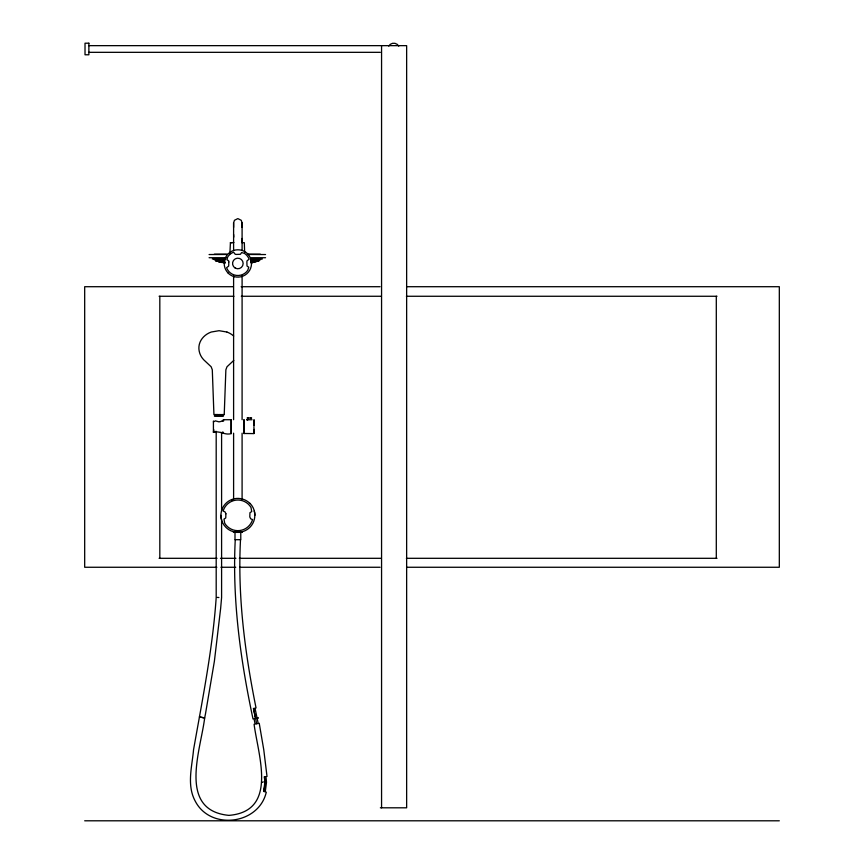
<?xml version="1.0" encoding="UTF-8"?>
<svg xmlns="http://www.w3.org/2000/svg" width="864" height="864" viewBox="0 0 864 864"><rect width="100%" height="100%" fill="white"/><g stroke="black" fill="none" stroke-linecap="round" stroke-linejoin="round"><path stroke-width="1.3" d="M233.604 227.416L233.604 222.847L234.457 220.298L237.848 218.603L241.24 220.298L242.093 222.847L242.093 250.495M242.093 227.416L242.093 222.847M253.735 261.965L253.735 260.161M217.955 414.59L213.926 414.59L212.296 369.792L211.151 366.768L203.645 359.716M223.43 259.211L223.258 262.04L222.923 260.064M217.49 260.798L218.117 261.025L217.836 259.211M253.195 260.237L253.238 262.03L254.081 261.878L254.113 260.064M216.767 259.265L216.724 261.047L216.691 259.211M223.268 262.019C220.882 261.446 224.975 262.969 223.247 260.161M218.138 259.211L218.084 261.047L217.21 260.798M216.313 259.265L215.795 260.906M219.942 260.161L219.899 261.954L218.808 261.781M220.374 261.004C218.041 260.345 222.026 262.04 220.417 259.211M223.614 260.982L223.56 262.786L222.664 262.613M253.606 260.528L253.552 262.343L252.504 262.58M233.863 242.536L230.418 242.698L229.9 253.552L230.44 253.552M241.888 242.698L242.093 238.453M254.178 432.259L254.102 432.875L254.178 429.408L253.908 430.823M263.682 791.413L264.902 782.104A550.357 550.357 0 0 0 264.416 776.768L265.982 776.617L266.468 781.963L264.913 782.104A35.996 35.996 0 0 1 263.682 791.424L265.248 791.834L266.501 782.309L264.913 782.104L264.416 776.768M213.862 429.786L213.419 432.335C219.812 430.337 224.802 435.586 231.271 433.598L231.271 419.72L223.992 419.72L220.946 421.459L218.97 421.848L215.384 420.865L213.419 421.924M254.178 421.049L254.102 420.444L253.908 423.986L254.102 419.926L253.908 425.401M266.296 792.115C258.995 824.407 210.816 830.747 195.404 801.457C186.505 785.387 192.035 766.897 193.547 749.747C202.468 699.235 212.663 648.821 216.194 597.532L216.194 431.384M253.908 420.088L254.178 425.714L254.102 423.176M251.381 262.04C253.616 261.511 249.89 262.796 251.392 260.161M257.915 261.047C259.524 260.269 257.58 262.159 257.872 259.265M233.766 360.418L227.005 366.768L225.871 369.792L224.23 414.59L214.542 414.59M223.992 419.72L222.782 420.541M256.511 259.265L256.554 261.047L257.18 260.906M223.258 432.389L222.372 432.367M254.081 261.878L253.238 262.03L254.221 261.803M255.722 261.695C254.329 261.803 256.057 262.483 254.696 260.161M215.957 431.406L213.419 432.335L213.419 420.995M252.018 419.731L246.704 419.731M259.319 260.755L258.379 261.047M222.437 421.362L223.625 421.038M256.554 261.576L255.571 261.846L255.528 260.053M253.487 708.512A886.853 886.853 0 0 0 255.593 718.481L253.476 708.512L255.02 708.188L258.196 723.438L255.107 724.043L254.048 718.794L255.593 718.481A550.357 550.357 0 0 1 256.662 723.74M250.29 418.144C255.679 417.906 243.011 417.895 248.432 418.144M262.289 782.341L263.304 781.888M222.782 432.648L223.474 432.572M88.873 45.652L406.642 45.652L406.642 807.808L380.365 807.808M88.873 52.326L380.322 52.326M230.396 242.698L232.211 242.698M242.298 242.698L244.328 242.698L244.631 252.353M214.337 254.189L227.232 254.189M247.406 254.189L260.302 254.189M209.088 254.545L226.487 254.47M248.152 254.47L265.55 254.545M209.088 257.72L226.508 257.72M250.625 257.72L265.55 257.72M212.306 258.973L225.601 258.973M251.262 258.973L262.375 258.973M214.024 259.535L225.482 259.535M251.219 259.535L260.69 259.535M214.337 259.686L223.852 259.686M250.798 259.686L260.302 259.686M233.053 286.708L84.683 286.708L84.683 567.259L216.864 567.259M241.142 286.708L380.074 286.708M407.052 286.708L779.317 286.708L779.317 567.259L407.052 567.259M159.095 296.266L233.928 296.266M241.304 296.266L380.797 296.266M406.393 296.266L717.001 296.266M219.65 414.59L220.212 414.59M214.542 415.746L223.258 415.746M214.348 415.94L223.452 415.94M231.66 500.45L232.276 500.45M233.453 532.375L242.32 532.375M159.095 558.306L217.048 558.306M220.46 558.306L235.915 558.306M239.317 558.306L380.797 558.306M406.393 558.306L717.001 558.306M220.914 567.259L235.753 567.259M239.792 567.259L380.074 567.259M84.683 820.8L779.317 820.8M222.739 414.59L224.23 414.59M253.908 433.598L243.961 433.48L243.961 419.828M223.214 262.04L222.307 261.803L222.912 261.878M217.296 597.391L218.894 597.532M224.824 262.796L224.824 260.993M224.705 263.088L224.424 263.045M216.724 261.047L215.816 260.777L216.659 261.004M203.602 717.768L199.39 716.915L204.66 717.973L205.492 713.815L214.38 661.284L220.644 608.375L221.594 597.532L221.594 519.826M219.154 261.738L219.899 261.954L218.57 261.716M204.455 717.93L204.66 717.973C200.718 750.298 177.412 810.389 228.917 815.378C278.37 811.307 258.163 755.417 254.081 724.248M221.864 262.516L221.605 262.462M226.897 332.024L219.078 330.696L211.259 332.024A20.239 17.507 0.2 0 0 200.07 342.101C197.575 347.89 199.141 354.704 203.288 359.316M247.028 419.85L247.676 420.034M220.882 432.346L222.955 433.393M214.348 431.482L216.205 432.529M253.022 718.999C240.527 660.139 232.146 600.026 235.256 539.698M256.046 707.983C244.89 652.655 237.514 596.268 240.505 539.698M259.222 723.233L263.768 749.779L267.019 776.509M256.554 261.047C258.196 260.539 256.057 261.176 256.813 259.211M253.908 426.654L254.102 433.512M233.604 234.436L233.744 237.114M253.357 260.237L253.39 262.04M258.098 259.211L258.131 261.004M251.716 260.064L251.726 261.878M716.299 296.266L716.299 558.306M381.564 45.652L381.564 807.808M244.015 419.72L244.015 433.598M242.093 275.54L242.093 419.699M242.093 433.177L242.093 499.187M233.604 222.847L233.604 250.495M233.604 275.54L233.604 419.699M233.604 433.177L233.604 499.187M231.098 419.72L231.098 433.598M221.594 432.724L221.594 510.44M159.818 296.266L159.818 558.306M388.724 46.094A5.789 5.789 0 0 1 398.758 46.094M254.243 510.97A16.934 16.934 0 0 1 225.86 527.288A17.01 17.01 0 0 1 220.882 515.333M221.508 519.707A16.934 16.934 0 0 1 249.88 503.399M249.955 503.312A17.01 17.01 0 0 1 254.912 515.29M247.504 253.768A13.673 13.673 0 0 1 234.338 276.664M228.226 273.154A13.673 13.673 0 0 1 237.87 249.793A13.727 13.727 0 0 1 247.547 253.692M234.328 276.685A13.727 13.727 0 0 1 228.193 273.154M227.016 332.068A20.239 17.507 0.2 0 1 233.658 336.031M225.904 513.756L225.742 517.979L223.992 519.091L224.694 523.206A15.325 15.325 0 0 0 252.569 519.588L250.668 518.789L249.793 516.92L249.955 512.687L251.705 511.574L251.003 507.47A15.325 15.325 0 0 0 223.128 511.088L225.029 511.877L225.904 513.756M228.82 261.954L228.69 266.058L226.584 267.743A12.053 12.053 0 0 0 247.763 270.313L248.756 267.224L247.018 266.058L246.877 261.954L247.018 260.863L249.113 259.178A12.053 12.053 0 0 0 244.393 253.346L241.607 252.558L240.451 254.297L236.336 254.426L235.256 254.297L233.572 252.202A12.053 12.053 0 0 0 227.729 256.921L226.94 259.708L228.69 260.863L228.82 261.954M222.469 260.777L223.387 261.004L222.469 260.777M255.204 260.777L254.275 261.025L255.118 260.755M252.202 260.798L251.273 261.025L252.202 260.798M251.165 262.753L252.137 262.57L251.165 262.753M251.24 262.732L252.137 262.57L251.24 262.764M258.152 717.941L257.126 718.157L258.163 717.962M220.504 261.792L221.4 262.03L220.428 261.803M224.446 262.634L225.072 262.742L224.446 262.634M88.873 43.2L85.018 43.2L85.018 54.778L88.873 54.778L88.873 43.2M240.775 531.803L234.997 531.803L234.997 539.698L240.775 539.698L240.775 531.803M223.214 432.68L222.631 432.248L223.204 432.67M235.202 268.056A5.303 5.303 0 0 0 243.151 263.466A5.303 5.303 0 0 0 235.202 258.876A5.303 5.303 0 0 0 235.202 268.056"/></g></svg>
